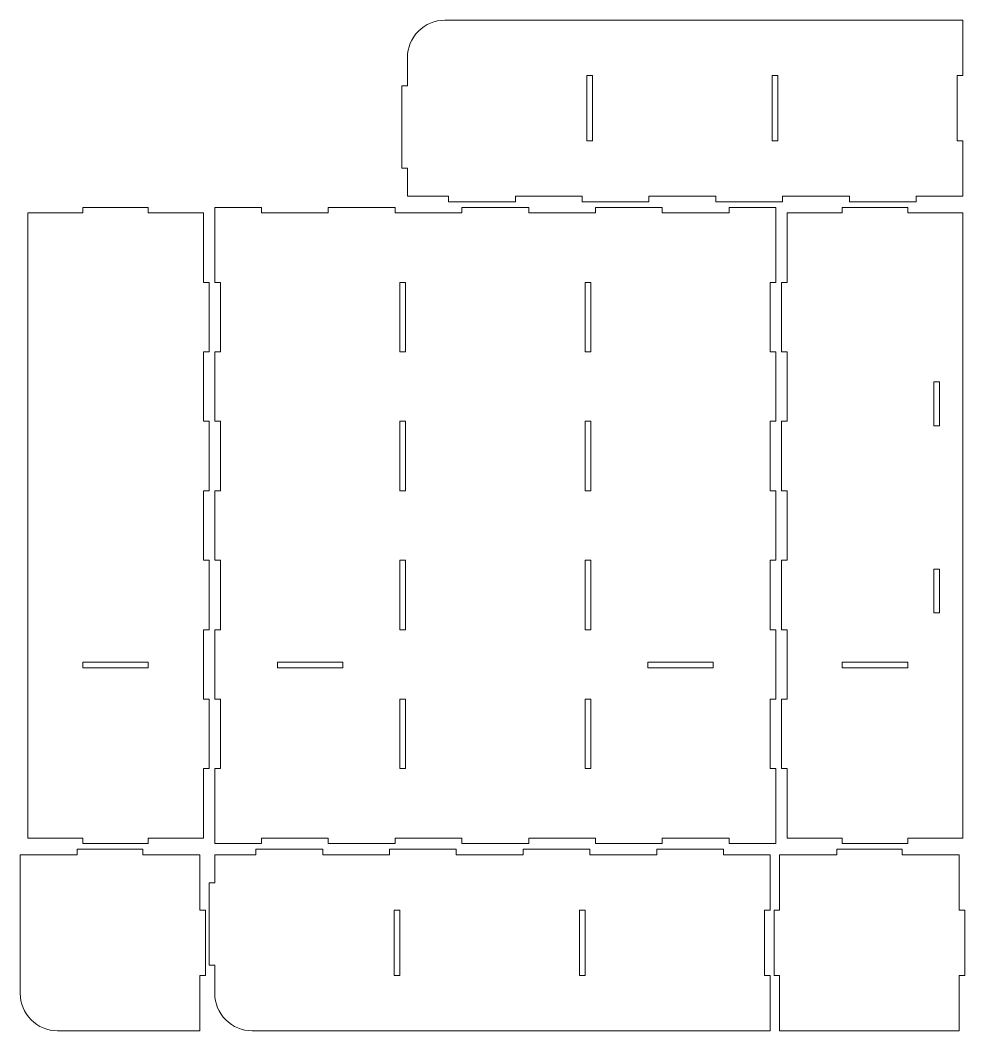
# Model space of a CAD drawing. Header units: millimetres. Extents: x -424 to 424, y -273 to 270.
# Drawn here: x -424 to 81, y -270 to 270 of the extents above; entities that cross this region are included whole.
import ezdxf

# ---------------------------------------------------------------- set-up
doc = ezdxf.new("R2010")
doc.units = ezdxf.units.MM
doc.header["$MEASUREMENT"] = 0
doc.layers.add('Camada 1', color=7, linetype='Continuous')

msp = doc.modelspace()

# ---------------------------------------------------------------- linework, layer by layer
at = {"layer": 'Camada 1', "color": 250, "lineweight": 20}
for points, knots in [([(77, 240.5), (77, 240.5), (77, 205.5), (77, 205.5), (77, 205.5), (77, 205.5), (80, 205.5), (80, 205.5), (80, 205.5), (80, 205.5), (80, 176), (80, 176), (80, 176), (80, 176), (55, 176), (55, 176), (55, 176), (55, 176), (55, 173), (55, 173), (55, 173), (55, 173), (19.2857, 173), (19.2857, 173), (19.2857, 173), (19.2857, 173), (19.2857, 176), (19.2857, 176), (19.2857, 176), (19.2857, 176), (-16.4286, 176), (-16.4286, 176), (-16.4286, 176), (-16.4286, 176), (-16.4286, 173), (-16.4286, 173), (-16.4286, 173), (-16.4286, 173), (-52.1429, 173), (-52.1429, 173), (-52.1429, 173), (-52.1429, 173), (-52.1429, 176), (-52.1429, 176), (-52.1429, 176), (-52.1429, 176), (-87.8571, 176), (-87.8571, 176), (-87.8571, 176), (-87.8571, 176), (-87.8571, 173), (-87.8571, 173), (-87.8571, 173), (-87.8571, 173), (-123.5714, 173), (-123.5714, 173), (-123.5714, 173), (-123.5714, 173), (-123.5714, 176), (-123.5714, 176), (-123.5714, 176), (-123.5714, 176), (-159.2857, 176), (-159.2857, 176), (-159.2857, 176), (-159.2857, 176), (-159.2857, 173), (-159.2857, 173), (-159.2857, 173), (-159.2857, 173), (-195, 173), (-195, 173), (-195, 173), (-195, 173), (-195, 176), (-195, 176), (-195, 176), (-195, 176), (-217, 176), (-217, 176), (-217, 176), (-217, 176), (-217, 191), (-217, 191), (-217, 191), (-217, 191), (-220, 191), (-220, 191), (-220, 191), (-220, 191), (-220, 235), (-220, 235), (-220, 235), (-220, 235), (-217, 235), (-217, 235), (-217, 235), (-217, 235), (-217, 250), (-217, 250), (-217, 250), (-217, 255.3043), (-214.8929, 260.3914), (-211.1421, 264.1421), (-211.1421, 264.1421), (-207.3914, 267.8929), (-202.3043, 270), (-197, 270), (-197, 270), (-197, 270), (80, 270), (80, 270), (80, 270), (80, 270), (80, 240.5), (80, 240.5), (80, 240.5), (80, 240.5), (77, 240.5), (77, 240.5)], [0, 0, 0, 0, 0.03225806, 0.03225806, 0.03225806, 0.03225806, 0.06451613, 0.06451613, 0.06451613, 0.06451613, 0.09677419, 0.09677419, 0.09677419, 0.09677419, 0.12903226, 0.12903226, 0.12903226, 0.12903226, 0.16129032, 0.16129032, 0.16129032, 0.16129032, 0.19354839, 0.19354839, 0.19354839, 0.19354839, 0.22580645, 0.22580645, 0.22580645, 0.22580645, 0.25806452, 0.25806452, 0.25806452, 0.25806452, 0.29032258, 0.29032258, 0.29032258, 0.29032258, 0.32258065, 0.32258065, 0.32258065, 0.32258065, 0.35483871, 0.35483871, 0.35483871, 0.35483871, 0.38709677, 0.38709677, 0.38709677, 0.38709677, 0.41935484, 0.41935484, 0.41935484, 0.41935484, 0.4516129, 0.4516129, 0.4516129, 0.4516129, 0.48387097, 0.48387097, 0.48387097, 0.48387097, 0.51612903, 0.51612903, 0.51612903, 0.51612903, 0.5483871, 0.5483871, 0.5483871, 0.5483871, 0.58064516, 0.58064516, 0.58064516, 0.58064516, 0.61290323, 0.61290323, 0.61290323, 0.61290323, 0.64516129, 0.64516129, 0.64516129, 0.64516129, 0.67741935, 0.67741935, 0.67741935, 0.67741935, 0.70967742, 0.70967742, 0.70967742, 0.70967742, 0.74193548, 0.74193548, 0.74193548, 0.74193548, 0.77419355, 0.77419355, 0.77419355, 0.77419355, 0.80645161, 0.80645161, 0.80645161, 0.80645161, 0.83870968, 0.83870968, 0.83870968, 0.83870968, 0.87096774, 0.87096774, 0.87096774, 0.87096774, 0.90322581, 0.90322581, 0.90322581, 0.90322581, 0.93548387, 0.93548387, 0.93548387, 0.93548387, 1, 1, 1, 1]), ([(-118, 205.5), (-118, 205.5), (-118, 240.5), (-118, 240.5), (-118, 240.5), (-118, 240.5), (-121, 240.5), (-121, 240.5), (-121, 240.5), (-121, 240.5), (-121, 205.5), (-121, 205.5), (-121, 205.5), (-121, 205.5), (-118, 205.5), (-118, 205.5)], [0, 0, 0, 0, 0.2, 0.2, 0.2, 0.2, 0.4, 0.4, 0.4, 0.4, 0.6, 0.6, 0.6, 0.6, 1, 1, 1, 1]), ([(-19, 205.5), (-19, 205.5), (-19, 240.5), (-19, 240.5), (-19, 240.5), (-19, 240.5), (-22, 240.5), (-22, 240.5), (-22, 240.5), (-22, 240.5), (-22, 205.5), (-22, 205.5), (-22, 205.5), (-22, 205.5), (-19, 205.5), (-19, 205.5)], [0, 0, 0, 0, 0.2, 0.2, 0.2, 0.2, 0.4, 0.4, 0.4, 0.4, 0.6, 0.6, 0.6, 0.6, 1, 1, 1, 1]), ([(-420, 167), (-420, 167), (-420, -167), (-420, -167), (-420, -167), (-420, -167), (-390.5, -167), (-390.5, -167), (-390.5, -167), (-390.5, -167), (-390.5, -170), (-390.5, -170), (-390.5, -170), (-390.5, -170), (-355.5, -170), (-355.5, -170), (-355.5, -170), (-355.5, -170), (-355.5, -167), (-355.5, -167), (-355.5, -167), (-355.5, -167), (-326, -167), (-326, -167), (-326, -167), (-326, -167), (-326, -129.8822), (-326, -129.8822), (-326, -129.8822), (-326, -129.8822), (-323, -129.8822), (-323, -129.8822), (-323, -129.8822), (-323, -129.8822), (-323, -92.7711), (-323, -92.7711), (-323, -92.7711), (-323, -92.7711), (-326, -92.7711), (-326, -92.7711), (-326, -92.7711), (-326, -92.7711), (-326, -55.6622), (-326, -55.6622), (-326, -55.6622), (-326, -55.6622), (-323, -55.6622), (-323, -55.6622), (-323, -55.6622), (-323, -55.6622), (-323, -18.5511), (-323, -18.5511), (-323, -18.5511), (-323, -18.5511), (-326, -18.5511), (-326, -18.5511), (-326, -18.5511), (-326, -18.5511), (-326, 18.5578), (-326, 18.5578), (-326, 18.5578), (-326, 18.5578), (-323, 18.5578), (-323, 18.5578), (-323, 18.5578), (-323, 18.5578), (-323, 55.6689), (-323, 55.6689), (-323, 55.6689), (-323, 55.6689), (-326, 55.6689), (-326, 55.6689), (-326, 55.6689), (-326, 55.6689), (-326, 92.7778), (-326, 92.7778), (-326, 92.7778), (-326, 92.7778), (-323, 92.7778), (-323, 92.7778), (-323, 92.7778), (-323, 92.7778), (-323, 129.8889), (-323, 129.8889), (-323, 129.8889), (-323, 129.8889), (-326, 129.8889), (-326, 129.8889), (-326, 129.8889), (-326, 129.8889), (-326, 167), (-326, 167), (-326, 167), (-326, 167), (-355.5, 167), (-355.5, 167), (-355.5, 167), (-355.5, 167), (-355.5, 170), (-355.5, 170), (-355.5, 170), (-355.5, 170), (-390.5, 170), (-390.5, 170), (-390.5, 170), (-390.5, 170), (-390.5, 167), (-390.5, 167), (-390.5, 167), (-390.5, 167), (-420, 167), (-420, 167)], [0, 0, 0, 0, 0.03448276, 0.03448276, 0.03448276, 0.03448276, 0.06896552, 0.06896552, 0.06896552, 0.06896552, 0.10344828, 0.10344828, 0.10344828, 0.10344828, 0.13793103, 0.13793103, 0.13793103, 0.13793103, 0.17241379, 0.17241379, 0.17241379, 0.17241379, 0.20689655, 0.20689655, 0.20689655, 0.20689655, 0.24137931, 0.24137931, 0.24137931, 0.24137931, 0.27586207, 0.27586207, 0.27586207, 0.27586207, 0.31034483, 0.31034483, 0.31034483, 0.31034483, 0.34482759, 0.34482759, 0.34482759, 0.34482759, 0.37931034, 0.37931034, 0.37931034, 0.37931034, 0.4137931, 0.4137931, 0.4137931, 0.4137931, 0.44827586, 0.44827586, 0.44827586, 0.44827586, 0.48275862, 0.48275862, 0.48275862, 0.48275862, 0.51724138, 0.51724138, 0.51724138, 0.51724138, 0.55172414, 0.55172414, 0.55172414, 0.55172414, 0.5862069, 0.5862069, 0.5862069, 0.5862069, 0.62068966, 0.62068966, 0.62068966, 0.62068966, 0.65517241, 0.65517241, 0.65517241, 0.65517241, 0.68965517, 0.68965517, 0.68965517, 0.68965517, 0.72413793, 0.72413793, 0.72413793, 0.72413793, 0.75862069, 0.75862069, 0.75862069, 0.75862069, 0.79310345, 0.79310345, 0.79310345, 0.79310345, 0.82758621, 0.82758621, 0.82758621, 0.82758621, 0.86206897, 0.86206897, 0.86206897, 0.86206897, 0.89655172, 0.89655172, 0.89655172, 0.89655172, 0.93103448, 0.93103448, 0.93103448, 0.93103448, 1, 1, 1, 1]), ([(-20, -170), (-20, -170), (-20, -129.8822), (-20, -129.8822), (-20, -129.8822), (-20, -129.8822), (-23, -129.8822), (-23, -129.8822), (-23, -129.8822), (-23, -129.8822), (-23, -92.7711), (-23, -92.7711), (-23, -92.7711), (-23, -92.7711), (-20, -92.7711), (-20, -92.7711), (-20, -92.7711), (-20, -92.7711), (-20, -55.6622), (-20, -55.6622), (-20, -55.6622), (-20, -55.6622), (-23, -55.6622), (-23, -55.6622), (-23, -55.6622), (-23, -55.6622), (-23, -18.5511), (-23, -18.5511), (-23, -18.5511), (-23, -18.5511), (-20, -18.5511), (-20, -18.5511), (-20, -18.5511), (-20, -18.5511), (-20, 18.5578), (-20, 18.5578), (-20, 18.5578), (-20, 18.5578), (-23, 18.5578), (-23, 18.5578), (-23, 18.5578), (-23, 18.5578), (-23, 55.6689), (-23, 55.6689), (-23, 55.6689), (-23, 55.6689), (-20, 55.6689), (-20, 55.6689), (-20, 55.6689), (-20, 55.6689), (-20, 92.7778), (-20, 92.7778), (-20, 92.7778), (-20, 92.7778), (-23, 92.7778), (-23, 92.7778), (-23, 92.7778), (-23, 92.7778), (-23, 129.8889), (-23, 129.8889), (-23, 129.8889), (-23, 129.8889), (-20, 129.8889), (-20, 129.8889), (-20, 129.8889), (-20, 129.8889), (-20, 170), (-20, 170), (-20, 170), (-20, 170), (-45, 170), (-45, 170), (-45, 170), (-45, 170), (-45, 167), (-45, 167), (-45, 167), (-45, 167), (-80.7143, 167), (-80.7143, 167), (-80.7143, 167), (-80.7143, 167), (-80.7143, 170), (-80.7143, 170), (-80.7143, 170), (-80.7143, 170), (-116.4286, 170), (-116.4286, 170), (-116.4286, 170), (-116.4286, 170), (-116.4286, 167), (-116.4286, 167), (-116.4286, 167), (-116.4286, 167), (-152.1429, 167), (-152.1429, 167), (-152.1429, 167), (-152.1429, 167), (-152.1429, 170), (-152.1429, 170), (-152.1429, 170), (-152.1429, 170), (-187.8571, 170), (-187.8571, 170), (-187.8571, 170), (-187.8571, 170), (-187.8571, 167), (-187.8571, 167), (-187.8571, 167), (-187.8571, 167), (-223.5714, 167), (-223.5714, 167), (-223.5714, 167), (-223.5714, 167), (-223.5714, 170), (-223.5714, 170), (-223.5714, 170), (-223.5714, 170), (-259.2857, 170), (-259.2857, 170), (-259.2857, 170), (-259.2857, 170), (-259.2857, 167), (-259.2857, 167), (-259.2857, 167), (-259.2857, 167), (-295, 167), (-295, 167), (-295, 167), (-295, 167), (-295, 170), (-295, 170), (-295, 170), (-295, 170), (-320, 170), (-320, 170), (-320, 170), (-320, 170), (-320, 129.8889), (-320, 129.8889), (-320, 129.8889), (-320, 129.8889), (-317, 129.8889), (-317, 129.8889), (-317, 129.8889), (-317, 129.8889), (-317, 92.7778), (-317, 92.7778), (-317, 92.7778), (-317, 92.7778), (-320, 92.7778), (-320, 92.7778), (-320, 92.7778), (-320, 92.7778), (-320, 55.6689), (-320, 55.6689), (-320, 55.6689), (-320, 55.6689), (-317, 55.6689), (-317, 55.6689), (-317, 55.6689), (-317, 55.6689), (-317, 18.5578), (-317, 18.5578), (-317, 18.5578), (-317, 18.5578), (-320, 18.5578), (-320, 18.5578), (-320, 18.5578), (-320, 18.5578), (-320, -18.5511), (-320, -18.5511), (-320, -18.5511), (-320, -18.5511), (-317, -18.5511), (-317, -18.5511), (-317, -18.5511), (-317, -18.5511), (-317, -55.6622), (-317, -55.6622), (-317, -55.6622), (-317, -55.6622), (-320, -55.6622), (-320, -55.6622), (-320, -55.6622), (-320, -55.6622), (-320, -92.7711), (-320, -92.7711), (-320, -92.7711), (-320, -92.7711), (-317, -92.7711), (-317, -92.7711), (-317, -92.7711), (-317, -92.7711), (-317, -129.8822), (-317, -129.8822), (-317, -129.8822), (-317, -129.8822), (-320, -129.8822), (-320, -129.8822), (-320, -129.8822), (-320, -129.8822), (-320, -170), (-320, -170), (-320, -170), (-320, -170), (-295, -170), (-295, -170), (-295, -170), (-295, -170), (-295, -167), (-295, -167), (-295, -167), (-295, -167), (-259.2857, -167), (-259.2857, -167), (-259.2857, -167), (-259.2857, -167), (-259.2857, -170), (-259.2857, -170), (-259.2857, -170), (-259.2857, -170), (-223.5714, -170), (-223.5714, -170), (-223.5714, -170), (-223.5714, -170), (-223.5714, -167), (-223.5714, -167), (-223.5714, -167), (-223.5714, -167), (-187.8571, -167), (-187.8571, -167), (-187.8571, -167), (-187.8571, -167), (-187.8571, -170), (-187.8571, -170), (-187.8571, -170), (-187.8571, -170), (-152.1429, -170), (-152.1429, -170), (-152.1429, -170), (-152.1429, -170), (-152.1429, -167), (-152.1429, -167), (-152.1429, -167), (-152.1429, -167), (-116.4286, -167), (-116.4286, -167), (-116.4286, -167), (-116.4286, -167), (-116.4286, -170), (-116.4286, -170), (-116.4286, -170), (-116.4286, -170), (-80.7143, -170), (-80.7143, -170), (-80.7143, -170), (-80.7143, -170), (-80.7143, -167), (-80.7143, -167), (-80.7143, -167), (-80.7143, -167), (-45, -167), (-45, -167), (-45, -167), (-45, -167), (-45, -170), (-45, -170), (-45, -170), (-45, -170), (-20, -170), (-20, -170)], [0, 0, 0, 0, 0.01449275, 0.01449275, 0.01449275, 0.01449275, 0.02898551, 0.02898551, 0.02898551, 0.02898551, 0.04347826, 0.04347826, 0.04347826, 0.04347826, 0.05797101, 0.05797101, 0.05797101, 0.05797101, 0.07246377, 0.07246377, 0.07246377, 0.07246377, 0.08695652, 0.08695652, 0.08695652, 0.08695652, 0.10144928, 0.10144928, 0.10144928, 0.10144928, 0.11594203, 0.11594203, 0.11594203, 0.11594203, 0.13043478, 0.13043478, 0.13043478, 0.13043478, 0.14492754, 0.14492754, 0.14492754, 0.14492754, 0.15942029, 0.15942029, 0.15942029, 0.15942029, 0.17391304, 0.17391304, 0.17391304, 0.17391304, 0.1884058, 0.1884058, 0.1884058, 0.1884058, 0.20289855, 0.20289855, 0.20289855, 0.20289855, 0.2173913, 0.2173913, 0.2173913, 0.2173913, 0.23188406, 0.23188406, 0.23188406, 0.23188406, 0.24637681, 0.24637681, 0.24637681, 0.24637681, 0.26086957, 0.26086957, 0.26086957, 0.26086957, 0.27536232, 0.27536232, 0.27536232, 0.27536232, 0.28985507, 0.28985507, 0.28985507, 0.28985507, 0.30434783, 0.30434783, 0.30434783, 0.30434783, 0.31884058, 0.31884058, 0.31884058, 0.31884058, 0.33333333, 0.33333333, 0.33333333, 0.33333333, 0.34782609, 0.34782609, 0.34782609, 0.34782609, 0.36231884, 0.36231884, 0.36231884, 0.36231884, 0.37681159, 0.37681159, 0.37681159, 0.37681159, 0.39130435, 0.39130435, 0.39130435, 0.39130435, 0.4057971, 0.4057971, 0.4057971, 0.4057971, 0.42028986, 0.42028986, 0.42028986, 0.42028986, 0.43478261, 0.43478261, 0.43478261, 0.43478261, 0.44927536, 0.44927536, 0.44927536, 0.44927536, 0.46376812, 0.46376812, 0.46376812, 0.46376812, 0.47826087, 0.47826087, 0.47826087, 0.47826087, 0.49275362, 0.49275362, 0.49275362, 0.49275362, 0.50724638, 0.50724638, 0.50724638, 0.50724638, 0.52173913, 0.52173913, 0.52173913, 0.52173913, 0.53623188, 0.53623188, 0.53623188, 0.53623188, 0.55072464, 0.55072464, 0.55072464, 0.55072464, 0.56521739, 0.56521739, 0.56521739, 0.56521739, 0.57971014, 0.57971014, 0.57971014, 0.57971014, 0.5942029, 0.5942029, 0.5942029, 0.5942029, 0.60869565, 0.60869565, 0.60869565, 0.60869565, 0.62318841, 0.62318841, 0.62318841, 0.62318841, 0.63768116, 0.63768116, 0.63768116, 0.63768116, 0.65217391, 0.65217391, 0.65217391, 0.65217391, 0.66666667, 0.66666667, 0.66666667, 0.66666667, 0.68115942, 0.68115942, 0.68115942, 0.68115942, 0.69565217, 0.69565217, 0.69565217, 0.69565217, 0.71014493, 0.71014493, 0.71014493, 0.71014493, 0.72463768, 0.72463768, 0.72463768, 0.72463768, 0.73913043, 0.73913043, 0.73913043, 0.73913043, 0.75362319, 0.75362319, 0.75362319, 0.75362319, 0.76811594, 0.76811594, 0.76811594, 0.76811594, 0.7826087, 0.7826087, 0.7826087, 0.7826087, 0.79710145, 0.79710145, 0.79710145, 0.79710145, 0.8115942, 0.8115942, 0.8115942, 0.8115942, 0.82608696, 0.82608696, 0.82608696, 0.82608696, 0.84057971, 0.84057971, 0.84057971, 0.84057971, 0.85507246, 0.85507246, 0.85507246, 0.85507246, 0.86956522, 0.86956522, 0.86956522, 0.86956522, 0.88405797, 0.88405797, 0.88405797, 0.88405797, 0.89855072, 0.89855072, 0.89855072, 0.89855072, 0.91304348, 0.91304348, 0.91304348, 0.91304348, 0.92753623, 0.92753623, 0.92753623, 0.92753623, 0.94202899, 0.94202899, 0.94202899, 0.94202899, 0.95652174, 0.95652174, 0.95652174, 0.95652174, 0.97101449, 0.97101449, 0.97101449, 0.97101449, 1, 1, 1, 1]), ([(80, -167), (80, -167), (50.5, -167), (50.5, -167), (50.5, -167), (50.5, -167), (50.5, -170), (50.5, -170), (50.5, -170), (50.5, -170), (15.5, -170), (15.5, -170), (15.5, -170), (15.5, -170), (15.5, -167), (15.5, -167), (15.5, -167), (15.5, -167), (-14, -167), (-14, -167), (-14, -167), (-14, -167), (-14, -129.8822), (-14, -129.8822), (-14, -129.8822), (-14, -129.8822), (-17, -129.8822), (-17, -129.8822), (-17, -129.8822), (-17, -129.8822), (-17, -92.7711), (-17, -92.7711), (-17, -92.7711), (-17, -92.7711), (-14, -92.7711), (-14, -92.7711), (-14, -92.7711), (-14, -92.7711), (-14, -55.6622), (-14, -55.6622), (-14, -55.6622), (-14, -55.6622), (-17, -55.6622), (-17, -55.6622), (-17, -55.6622), (-17, -55.6622), (-17, -18.5511), (-17, -18.5511), (-17, -18.5511), (-17, -18.5511), (-14, -18.5511), (-14, -18.5511), (-14, -18.5511), (-14, -18.5511), (-14, 18.5578), (-14, 18.5578), (-14, 18.5578), (-14, 18.5578), (-17, 18.5578), (-17, 18.5578), (-17, 18.5578), (-17, 18.5578), (-17, 55.6689), (-17, 55.6689), (-17, 55.6689), (-17, 55.6689), (-14, 55.6689), (-14, 55.6689), (-14, 55.6689), (-14, 55.6689), (-14, 92.7778), (-14, 92.7778), (-14, 92.7778), (-14, 92.7778), (-17, 92.7778), (-17, 92.7778), (-17, 92.7778), (-17, 92.7778), (-17, 129.8889), (-17, 129.8889), (-17, 129.8889), (-17, 129.8889), (-14, 129.8889), (-14, 129.8889), (-14, 129.8889), (-14, 129.8889), (-14, 167), (-14, 167), (-14, 167), (-14, 167), (15.5, 167), (15.5, 167), (15.5, 167), (15.5, 167), (15.5, 170), (15.5, 170), (15.5, 170), (15.5, 170), (50.5, 170), (50.5, 170), (50.5, 170), (50.5, 170), (50.5, 167), (50.5, 167), (50.5, 167), (50.5, 167), (80, 167), (80, 167), (80, 167), (80, 167), (80, -167), (80, -167)], [0, 0, 0, 0, 0.03448276, 0.03448276, 0.03448276, 0.03448276, 0.06896552, 0.06896552, 0.06896552, 0.06896552, 0.10344828, 0.10344828, 0.10344828, 0.10344828, 0.13793103, 0.13793103, 0.13793103, 0.13793103, 0.17241379, 0.17241379, 0.17241379, 0.17241379, 0.20689655, 0.20689655, 0.20689655, 0.20689655, 0.24137931, 0.24137931, 0.24137931, 0.24137931, 0.27586207, 0.27586207, 0.27586207, 0.27586207, 0.31034483, 0.31034483, 0.31034483, 0.31034483, 0.34482759, 0.34482759, 0.34482759, 0.34482759, 0.37931034, 0.37931034, 0.37931034, 0.37931034, 0.4137931, 0.4137931, 0.4137931, 0.4137931, 0.44827586, 0.44827586, 0.44827586, 0.44827586, 0.48275862, 0.48275862, 0.48275862, 0.48275862, 0.51724138, 0.51724138, 0.51724138, 0.51724138, 0.55172414, 0.55172414, 0.55172414, 0.55172414, 0.5862069, 0.5862069, 0.5862069, 0.5862069, 0.62068966, 0.62068966, 0.62068966, 0.62068966, 0.65517241, 0.65517241, 0.65517241, 0.65517241, 0.68965517, 0.68965517, 0.68965517, 0.68965517, 0.72413793, 0.72413793, 0.72413793, 0.72413793, 0.75862069, 0.75862069, 0.75862069, 0.75862069, 0.79310345, 0.79310345, 0.79310345, 0.79310345, 0.82758621, 0.82758621, 0.82758621, 0.82758621, 0.86206897, 0.86206897, 0.86206897, 0.86206897, 0.89655172, 0.89655172, 0.89655172, 0.89655172, 0.93103448, 0.93103448, 0.93103448, 0.93103448, 1, 1, 1, 1]), ([(-218, 129.8889), (-218, 129.8889), (-218, 92.7778), (-218, 92.7778), (-218, 92.7778), (-218, 92.7778), (-221, 92.7778), (-221, 92.7778), (-221, 92.7778), (-221, 92.7778), (-221, 129.8889), (-221, 129.8889), (-221, 129.8889), (-221, 129.8889), (-218, 129.8889), (-218, 129.8889)], [0, 0, 0, 0, 0.2, 0.2, 0.2, 0.2, 0.4, 0.4, 0.4, 0.4, 0.6, 0.6, 0.6, 0.6, 1, 1, 1, 1]), ([(-119, 129.8889), (-119, 129.8889), (-119, 92.7778), (-119, 92.7778), (-119, 92.7778), (-119, 92.7778), (-122, 92.7778), (-122, 92.7778), (-122, 92.7778), (-122, 92.7778), (-122, 129.8889), (-122, 129.8889), (-122, 129.8889), (-122, 129.8889), (-119, 129.8889), (-119, 129.8889)], [0, 0, 0, 0, 0.2, 0.2, 0.2, 0.2, 0.4, 0.4, 0.4, 0.4, 0.6, 0.6, 0.6, 0.6, 1, 1, 1, 1]), ([(64.5, 53.25), (64.5, 53.25), (67.5, 53.25), (67.5, 53.25), (67.5, 53.25), (67.5, 53.25), (67.5, 76.75), (67.5, 76.75), (67.5, 76.75), (67.5, 76.75), (64.5, 76.75), (64.5, 76.75), (64.5, 76.75), (64.5, 76.75), (64.5, 53.25), (64.5, 53.25)], [0, 0, 0, 0, 0.2, 0.2, 0.2, 0.2, 0.4, 0.4, 0.4, 0.4, 0.6, 0.6, 0.6, 0.6, 1, 1, 1, 1]), ([(-218, 55.6689), (-218, 55.6689), (-218, 18.5578), (-218, 18.5578), (-218, 18.5578), (-218, 18.5578), (-221, 18.5578), (-221, 18.5578), (-221, 18.5578), (-221, 18.5578), (-221, 55.6689), (-221, 55.6689), (-221, 55.6689), (-221, 55.6689), (-218, 55.6689), (-218, 55.6689)], [0, 0, 0, 0, 0.2, 0.2, 0.2, 0.2, 0.4, 0.4, 0.4, 0.4, 0.6, 0.6, 0.6, 0.6, 1, 1, 1, 1]), ([(-119, 55.6689), (-119, 55.6689), (-119, 18.5578), (-119, 18.5578), (-119, 18.5578), (-119, 18.5578), (-122, 18.5578), (-122, 18.5578), (-122, 18.5578), (-122, 18.5578), (-122, 55.6689), (-122, 55.6689), (-122, 55.6689), (-122, 55.6689), (-119, 55.6689), (-119, 55.6689)], [0, 0, 0, 0, 0.2, 0.2, 0.2, 0.2, 0.4, 0.4, 0.4, 0.4, 0.6, 0.6, 0.6, 0.6, 1, 1, 1, 1]), ([(-218, -18.5511), (-218, -18.5511), (-218, -55.6622), (-218, -55.6622), (-218, -55.6622), (-218, -55.6622), (-221, -55.6622), (-221, -55.6622), (-221, -55.6622), (-221, -55.6622), (-221, -18.5511), (-221, -18.5511), (-221, -18.5511), (-221, -18.5511), (-218, -18.5511), (-218, -18.5511)], [0, 0, 0, 0, 0.2, 0.2, 0.2, 0.2, 0.4, 0.4, 0.4, 0.4, 0.6, 0.6, 0.6, 0.6, 1, 1, 1, 1]), ([(-119, -18.5511), (-119, -18.5511), (-119, -55.6622), (-119, -55.6622), (-119, -55.6622), (-119, -55.6622), (-122, -55.6622), (-122, -55.6622), (-122, -55.6622), (-122, -55.6622), (-122, -18.5511), (-122, -18.5511), (-122, -18.5511), (-122, -18.5511), (-119, -18.5511), (-119, -18.5511)], [0, 0, 0, 0, 0.2, 0.2, 0.2, 0.2, 0.4, 0.4, 0.4, 0.4, 0.6, 0.6, 0.6, 0.6, 1, 1, 1, 1]), ([(64.5, -23.25), (64.5, -23.25), (64.5, -46.75), (64.5, -46.75), (64.5, -46.75), (64.5, -46.75), (67.5, -46.75), (67.5, -46.75), (67.5, -46.75), (67.5, -46.75), (67.5, -23.25), (67.5, -23.25), (67.5, -23.25), (67.5, -23.25), (64.5, -23.25), (64.5, -23.25)], [0, 0, 0, 0, 0.2, 0.2, 0.2, 0.2, 0.4, 0.4, 0.4, 0.4, 0.6, 0.6, 0.6, 0.6, 1, 1, 1, 1]), ([(-390.5, -76), (-390.5, -76), (-390.5, -73), (-390.5, -73), (-390.5, -73), (-390.5, -73), (-355.5, -73), (-355.5, -73), (-355.5, -73), (-355.5, -73), (-355.5, -76), (-355.5, -76), (-355.5, -76), (-355.5, -76), (-390.5, -76), (-390.5, -76)], [0, 0, 0, 0, 0.2, 0.2, 0.2, 0.2, 0.4, 0.4, 0.4, 0.4, 0.6, 0.6, 0.6, 0.6, 1, 1, 1, 1]), ([(-251.5, -76), (-251.5, -76), (-286.5, -76), (-286.5, -76), (-286.5, -76), (-286.5, -76), (-286.5, -73), (-286.5, -73), (-286.5, -73), (-286.5, -73), (-251.5, -73), (-251.5, -73), (-251.5, -73), (-251.5, -73), (-251.5, -76), (-251.5, -76)], [0, 0, 0, 0, 0.2, 0.2, 0.2, 0.2, 0.4, 0.4, 0.4, 0.4, 0.6, 0.6, 0.6, 0.6, 1, 1, 1, 1]), ([(-53.5, -76), (-53.5, -76), (-88.5, -76), (-88.5, -76), (-88.5, -76), (-88.5, -76), (-88.5, -73), (-88.5, -73), (-88.5, -73), (-88.5, -73), (-53.5, -73), (-53.5, -73), (-53.5, -73), (-53.5, -73), (-53.5, -76), (-53.5, -76)], [0, 0, 0, 0, 0.2, 0.2, 0.2, 0.2, 0.4, 0.4, 0.4, 0.4, 0.6, 0.6, 0.6, 0.6, 1, 1, 1, 1]), ([(15.5, -76), (15.5, -76), (50.5, -76), (50.5, -76), (50.5, -76), (50.5, -76), (50.5, -73), (50.5, -73), (50.5, -73), (50.5, -73), (15.5, -73), (15.5, -73), (15.5, -73), (15.5, -73), (15.5, -76), (15.5, -76)], [0, 0, 0, 0, 0.2, 0.2, 0.2, 0.2, 0.4, 0.4, 0.4, 0.4, 0.6, 0.6, 0.6, 0.6, 1, 1, 1, 1]), ([(-218, -92.7711), (-218, -92.7711), (-218, -129.8822), (-218, -129.8822), (-218, -129.8822), (-218, -129.8822), (-221, -129.8822), (-221, -129.8822), (-221, -129.8822), (-221, -129.8822), (-221, -92.7711), (-221, -92.7711), (-221, -92.7711), (-221, -92.7711), (-218, -92.7711), (-218, -92.7711)], [0, 0, 0, 0, 0.2, 0.2, 0.2, 0.2, 0.4, 0.4, 0.4, 0.4, 0.6, 0.6, 0.6, 0.6, 1, 1, 1, 1]), ([(-119, -92.7711), (-119, -92.7711), (-119, -129.8822), (-119, -129.8822), (-119, -129.8822), (-119, -129.8822), (-122, -129.8822), (-122, -129.8822), (-122, -129.8822), (-122, -129.8822), (-122, -92.7711), (-122, -92.7711), (-122, -92.7711), (-122, -92.7711), (-119, -92.7711), (-119, -92.7711)], [0, 0, 0, 0, 0.2, 0.2, 0.2, 0.2, 0.4, 0.4, 0.4, 0.4, 0.6, 0.6, 0.6, 0.6, 1, 1, 1, 1]), ([(-325, -240.5), (-325, -240.5), (-325, -205.5), (-325, -205.5), (-325, -205.5), (-325, -205.5), (-328, -205.5), (-328, -205.5), (-328, -205.5), (-328, -205.5), (-328, -176), (-328, -176), (-328, -176), (-328, -176), (-358.5, -176), (-358.5, -176), (-358.5, -176), (-358.5, -176), (-358.5, -173), (-358.5, -173), (-358.5, -173), (-358.5, -173), (-393.5, -173), (-393.5, -173), (-393.5, -173), (-393.5, -173), (-393.5, -176), (-393.5, -176), (-393.5, -176), (-393.5, -176), (-424, -176), (-424, -176), (-424, -176), (-424, -176), (-424, -250), (-424, -250), (-424, -250), (-424, -255.3043), (-421.8929, -260.3914), (-418.1421, -264.1421), (-418.1421, -264.1421), (-414.3914, -267.8929), (-409.3043, -270), (-404, -270), (-404, -270), (-404, -270), (-328, -270), (-328, -270), (-328, -270), (-328, -270), (-328, -240.5), (-328, -240.5), (-328, -240.5), (-328, -240.5), (-325, -240.5), (-325, -240.5)], [0, 0, 0, 0, 0.06666667, 0.06666667, 0.06666667, 0.06666667, 0.13333333, 0.13333333, 0.13333333, 0.13333333, 0.2, 0.2, 0.2, 0.2, 0.26666667, 0.26666667, 0.26666667, 0.26666667, 0.33333333, 0.33333333, 0.33333333, 0.33333333, 0.4, 0.4, 0.4, 0.4, 0.46666667, 0.46666667, 0.46666667, 0.46666667, 0.53333333, 0.53333333, 0.53333333, 0.53333333, 0.6, 0.6, 0.6, 0.6, 0.66666667, 0.66666667, 0.66666667, 0.66666667, 0.73333333, 0.73333333, 0.73333333, 0.73333333, 0.8, 0.8, 0.8, 0.8, 0.86666667, 0.86666667, 0.86666667, 0.86666667, 1, 1, 1, 1]), ([(-26, -240.5), (-26, -240.5), (-26, -205.5), (-26, -205.5), (-26, -205.5), (-26, -205.5), (-23, -205.5), (-23, -205.5), (-23, -205.5), (-23, -205.5), (-23, -176), (-23, -176), (-23, -176), (-23, -176), (-48, -176), (-48, -176), (-48, -176), (-48, -176), (-48, -173), (-48, -173), (-48, -173), (-48, -173), (-83.7143, -173), (-83.7143, -173), (-83.7143, -173), (-83.7143, -173), (-83.7143, -176), (-83.7143, -176), (-83.7143, -176), (-83.7143, -176), (-119.4286, -176), (-119.4286, -176), (-119.4286, -176), (-119.4286, -176), (-119.4286, -173), (-119.4286, -173), (-119.4286, -173), (-119.4286, -173), (-155.1429, -173), (-155.1429, -173), (-155.1429, -173), (-155.1429, -173), (-155.1429, -176), (-155.1429, -176), (-155.1429, -176), (-155.1429, -176), (-190.8571, -176), (-190.8571, -176), (-190.8571, -176), (-190.8571, -176), (-190.8571, -173), (-190.8571, -173), (-190.8571, -173), (-190.8571, -173), (-226.5714, -173), (-226.5714, -173), (-226.5714, -173), (-226.5714, -173), (-226.5714, -176), (-226.5714, -176), (-226.5714, -176), (-226.5714, -176), (-262.2857, -176), (-262.2857, -176), (-262.2857, -176), (-262.2857, -176), (-262.2857, -173), (-262.2857, -173), (-262.2857, -173), (-262.2857, -173), (-298, -173), (-298, -173), (-298, -173), (-298, -173), (-298, -176), (-298, -176), (-298, -176), (-298, -176), (-320, -176), (-320, -176), (-320, -176), (-320, -176), (-320, -191), (-320, -191), (-320, -191), (-320, -191), (-323, -191), (-323, -191), (-323, -191), (-323, -191), (-323, -235), (-323, -235), (-323, -235), (-323, -235), (-320, -235), (-320, -235), (-320, -235), (-320, -235), (-320, -250), (-320, -250), (-320, -250), (-320, -255.3043), (-317.8929, -260.3914), (-314.1421, -264.1421), (-314.1421, -264.1421), (-310.3914, -267.8929), (-305.3043, -270), (-300, -270), (-300, -270), (-300, -270), (-23, -270), (-23, -270), (-23, -270), (-23, -270), (-23, -240.5), (-23, -240.5), (-23, -240.5), (-23, -240.5), (-26, -240.5), (-26, -240.5)], [0, 0, 0, 0, 0.03225806, 0.03225806, 0.03225806, 0.03225806, 0.06451613, 0.06451613, 0.06451613, 0.06451613, 0.09677419, 0.09677419, 0.09677419, 0.09677419, 0.12903226, 0.12903226, 0.12903226, 0.12903226, 0.16129032, 0.16129032, 0.16129032, 0.16129032, 0.19354839, 0.19354839, 0.19354839, 0.19354839, 0.22580645, 0.22580645, 0.22580645, 0.22580645, 0.25806452, 0.25806452, 0.25806452, 0.25806452, 0.29032258, 0.29032258, 0.29032258, 0.29032258, 0.32258065, 0.32258065, 0.32258065, 0.32258065, 0.35483871, 0.35483871, 0.35483871, 0.35483871, 0.38709677, 0.38709677, 0.38709677, 0.38709677, 0.41935484, 0.41935484, 0.41935484, 0.41935484, 0.4516129, 0.4516129, 0.4516129, 0.4516129, 0.48387097, 0.48387097, 0.48387097, 0.48387097, 0.51612903, 0.51612903, 0.51612903, 0.51612903, 0.5483871, 0.5483871, 0.5483871, 0.5483871, 0.58064516, 0.58064516, 0.58064516, 0.58064516, 0.61290323, 0.61290323, 0.61290323, 0.61290323, 0.64516129, 0.64516129, 0.64516129, 0.64516129, 0.67741935, 0.67741935, 0.67741935, 0.67741935, 0.70967742, 0.70967742, 0.70967742, 0.70967742, 0.74193548, 0.74193548, 0.74193548, 0.74193548, 0.77419355, 0.77419355, 0.77419355, 0.77419355, 0.80645161, 0.80645161, 0.80645161, 0.80645161, 0.83870968, 0.83870968, 0.83870968, 0.83870968, 0.87096774, 0.87096774, 0.87096774, 0.87096774, 0.90322581, 0.90322581, 0.90322581, 0.90322581, 0.93548387, 0.93548387, 0.93548387, 0.93548387, 1, 1, 1, 1]), ([(-18, -270), (-18, -270), (78, -270), (78, -270), (78, -270), (78, -270), (78, -240.5), (78, -240.5), (78, -240.5), (78, -240.5), (81, -240.5), (81, -240.5), (81, -240.5), (81, -240.5), (81, -205.5), (81, -205.5), (81, -205.5), (81, -205.5), (78, -205.5), (78, -205.5), (78, -205.5), (78, -205.5), (78, -176), (78, -176), (78, -176), (78, -176), (47.5, -176), (47.5, -176), (47.5, -176), (47.5, -176), (47.5, -173), (47.5, -173), (47.5, -173), (47.5, -173), (12.5, -173), (12.5, -173), (12.5, -173), (12.5, -173), (12.5, -176), (12.5, -176), (12.5, -176), (12.5, -176), (-18, -176), (-18, -176), (-18, -176), (-18, -176), (-18, -205.5), (-18, -205.5), (-18, -205.5), (-18, -205.5), (-21, -205.5), (-21, -205.5), (-21, -205.5), (-21, -205.5), (-21, -240.5), (-21, -240.5), (-21, -240.5), (-21, -240.5), (-18, -240.5), (-18, -240.5), (-18, -240.5), (-18, -240.5), (-18, -270), (-18, -270)], [0, 0, 0, 0, 0.05882353, 0.05882353, 0.05882353, 0.05882353, 0.11764706, 0.11764706, 0.11764706, 0.11764706, 0.17647059, 0.17647059, 0.17647059, 0.17647059, 0.23529412, 0.23529412, 0.23529412, 0.23529412, 0.29411765, 0.29411765, 0.29411765, 0.29411765, 0.35294118, 0.35294118, 0.35294118, 0.35294118, 0.41176471, 0.41176471, 0.41176471, 0.41176471, 0.47058824, 0.47058824, 0.47058824, 0.47058824, 0.52941176, 0.52941176, 0.52941176, 0.52941176, 0.58823529, 0.58823529, 0.58823529, 0.58823529, 0.64705882, 0.64705882, 0.64705882, 0.64705882, 0.70588235, 0.70588235, 0.70588235, 0.70588235, 0.76470588, 0.76470588, 0.76470588, 0.76470588, 0.82352941, 0.82352941, 0.82352941, 0.82352941, 0.88235294, 0.88235294, 0.88235294, 0.88235294, 1, 1, 1, 1]), ([(-221, -205.5), (-221, -205.5), (-221, -240.5), (-221, -240.5), (-221, -240.5), (-221, -240.5), (-224, -240.5), (-224, -240.5), (-224, -240.5), (-224, -240.5), (-224, -205.5), (-224, -205.5), (-224, -205.5), (-224, -205.5), (-221, -205.5), (-221, -205.5)], [0, 0, 0, 0, 0.2, 0.2, 0.2, 0.2, 0.4, 0.4, 0.4, 0.4, 0.6, 0.6, 0.6, 0.6, 1, 1, 1, 1]), ([(-122, -205.5), (-122, -205.5), (-122, -240.5), (-122, -240.5), (-122, -240.5), (-122, -240.5), (-125, -240.5), (-125, -240.5), (-125, -240.5), (-125, -240.5), (-125, -205.5), (-125, -205.5), (-125, -205.5), (-125, -205.5), (-122, -205.5), (-122, -205.5)], [0, 0, 0, 0, 0.2, 0.2, 0.2, 0.2, 0.4, 0.4, 0.4, 0.4, 0.6, 0.6, 0.6, 0.6, 1, 1, 1, 1])]:
    msp.add_open_spline(points, degree=3, knots=knots, dxfattribs=at)

doc.saveas('drawing.dxf')
